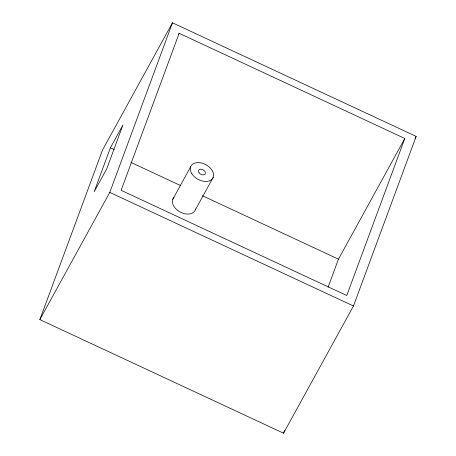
<?xml version="1.0" encoding="UTF-8"?>
<svg xmlns="http://www.w3.org/2000/svg" width="456" height="456" viewBox="0 0 456 456"><rect width="100%" height="100%" fill="white"/><g stroke="black" fill="none" stroke-linecap="round" stroke-linejoin="round"><path stroke-width="0.68" d="M39.849 319.599L102.532 150.001L172.459 22.8L416.151 136.401L353.468 305.999L283.541 433.2L39.849 319.599L109.782 192.398L172.459 22.8M110.409 147.767L94.158 191.737L106.71 168.902L122.972 124.91L110.409 147.767L114.274 149.568M179.162 33.288L121.125 190.323L346.765 295.511L404.803 138.476L179.162 33.288L178.478 34.531M328.086 287.223L338.46 259.156L404.803 138.476M283.541 433.2L284.527 430.527M172.761 199.335L190.694 166.719M195.282 209.965L213.214 177.35M415.12 138.271L416.151 136.401M130.872 162.382L180.513 185.524M202.43 195.744L338.46 259.156M109.782 192.398L353.468 305.999M195.578 208.899A12.483 8.322 28.8 0 1 180.308 212.097A12.483 8.322 28.8 0 1 173.918 197.494M191.885 173.799A12.483 8.322 28.8 0 0 212.057 179.191A12.483 8.322 28.8 0 0 201.922 163.111A12.483 8.322 28.8 0 0 191.885 173.799M199.118 172.835A3.745 2.497 28.8 0 0 205.143 173.987A3.745 2.497 28.8 0 0 201.603 169.279A3.745 2.497 28.8 0 0 199.118 172.835"/></g></svg>
